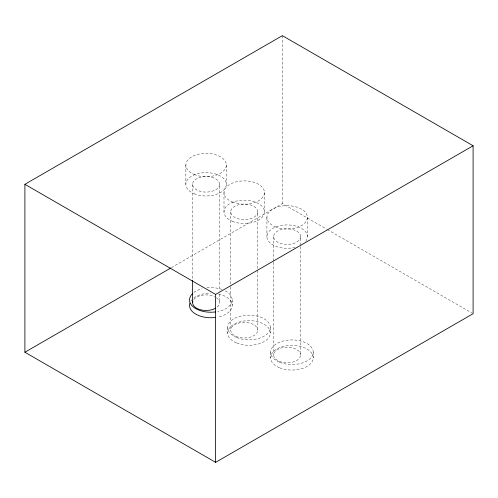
<?xml version="1.0" encoding="UTF-8"?>
<svg xmlns="http://www.w3.org/2000/svg" width="498" height="498" viewBox="0 0 498 498"><rect width="100%" height="100%" fill="white"/><g stroke="black" fill="none" stroke-linecap="round" stroke-linejoin="round"><path stroke-width="0.37" stroke-dasharray="2.49 1.87" d="M171.455 267.619L282.378 203.582L326.7 229.167M327.373 229.559L472.428 313.304M313.236 352.067L313.236 357.57M307.372 217.34L307.372 236.612M300.63 236.612A13.483 7.787 0 0 1 280.399 243.354A13.483 7.787 0 0 1 280.399 229.871A13.483 7.787 0 0 1 300.63 236.612L300.63 245.894M300.63 246.672L300.63 354.987A13.483 7.787 0 0 1 280.399 361.729A13.483 7.787 0 0 1 280.399 348.239A13.483 7.787 0 0 1 300.63 354.987M282.378 35.657L282.378 203.582M273.657 236.612L273.657 261.369M273.657 262.141L273.657 354.987M270.588 352.397L270.588 357.906M270.321 327.292L270.321 332.795M266.916 217.34L266.916 236.612M264.463 192.564L264.463 211.837M257.715 211.837A13.483 7.787 0 0 1 237.49 218.578A13.483 7.787 0 0 1 237.49 205.095A13.483 7.787 0 0 1 257.715 211.837L257.715 330.211A13.483 7.787 0 0 1 237.49 336.953A13.483 7.787 0 0 1 237.49 323.463A13.483 7.787 0 0 1 257.715 330.211M232.174 299.759L232.174 305.268M230.748 211.837L230.748 286.107M230.748 286.885L230.748 330.211M227.679 327.622L227.679 333.131M226.316 165.037L226.316 184.31M224 192.564L224 211.837M219.574 184.31A13.483 7.787 0 0 1 199.343 191.051A13.483 7.787 0 0 1 199.343 177.562A13.483 7.787 0 0 1 219.574 184.31L219.574 291.075M219.574 294.169L219.574 302.684M192.602 184.31L192.602 279.471M185.86 165.037L185.86 184.31M295.177 247.332A20.231 11.678 0 0 1 267.102 238.2A20.231 11.678 0 0 1 289.892 225.04A20.231 11.678 0 0 1 305.71 241.25M218.641 293.976A21.321 12.313 0 0 1 232.174 305.753A21.321 12.313 0 0 1 217.601 317.114M191.002 300.941A21.321 12.313 0 0 1 191.786 299.927M193.834 298.016A21.321 12.313 0 0 1 210.567 293.123M225.27 290.857A21.321 12.313 0 0 1 217.601 311.605M193.834 292.513A21.321 12.313 0 0 1 202.057 288.716M206.956 287.825A21.321 12.313 0 0 1 222.064 289.456M216.443 297.692A13.483 7.787 0 0 1 216.443 307.671M193.71 299.591A13.483 7.787 0 0 1 214.725 296.702M275.276 226.802A20.231 11.678 0 0 0 307.266 218.547A20.231 11.678 0 0 0 278.892 206.676A20.231 11.678 0 0 0 275.276 226.802M279.689 367.829A21.321 12.313 0 0 0 313.155 358.803A21.321 12.313 0 0 0 282.889 346.583A21.321 12.313 0 0 0 279.689 367.829M279.689 362.32A21.321 12.313 0 0 0 313.155 353.3A21.321 12.313 0 0 0 282.889 341.08A21.321 12.313 0 0 0 279.689 362.32M232.361 202.026A20.231 11.678 0 0 0 264.351 193.772A20.231 11.678 0 0 0 235.984 181.901A20.231 11.678 0 0 0 232.361 202.026M232.361 221.293A20.231 11.678 0 0 0 264.351 213.044A20.231 11.678 0 0 0 235.984 201.173A20.231 11.678 0 0 0 232.361 221.293M236.78 343.054A21.321 12.313 0 0 0 270.246 334.027A21.321 12.313 0 0 0 239.98 321.808A21.321 12.313 0 0 0 236.78 343.054M236.78 337.544A21.321 12.313 0 0 0 270.246 328.524A21.321 12.313 0 0 0 239.98 316.305A21.321 12.313 0 0 0 236.78 337.544M194.22 174.493A20.231 11.678 0 0 0 226.21 166.245A20.231 11.678 0 0 0 197.837 154.374A20.231 11.678 0 0 0 194.22 174.493M194.22 193.766A20.231 11.678 0 0 0 226.21 185.511A20.231 11.678 0 0 0 197.837 173.646A20.231 11.678 0 0 0 194.22 193.766"/><path stroke-width="0.75" d="M24.9 184.31L282.378 35.657L473.1 145.765L473.1 313.69L215.622 462.343L24.9 352.235L24.9 184.31L215.622 294.418L473.1 145.765M24.9 352.235L170.783 268.011M215.622 294.418L215.622 462.343M192.602 280.243L192.602 302.684M215.472 317.45A21.321 12.313 0 0 1 189.894 303.17M215.472 311.947A21.321 12.313 0 0 1 193.473 307.061A21.321 12.313 0 0 1 192.72 293.453M215.622 308.187A13.483 7.787 0 0 1 199.673 309.532A13.483 7.787 0 0 1 192.888 301.085"/></g></svg>
